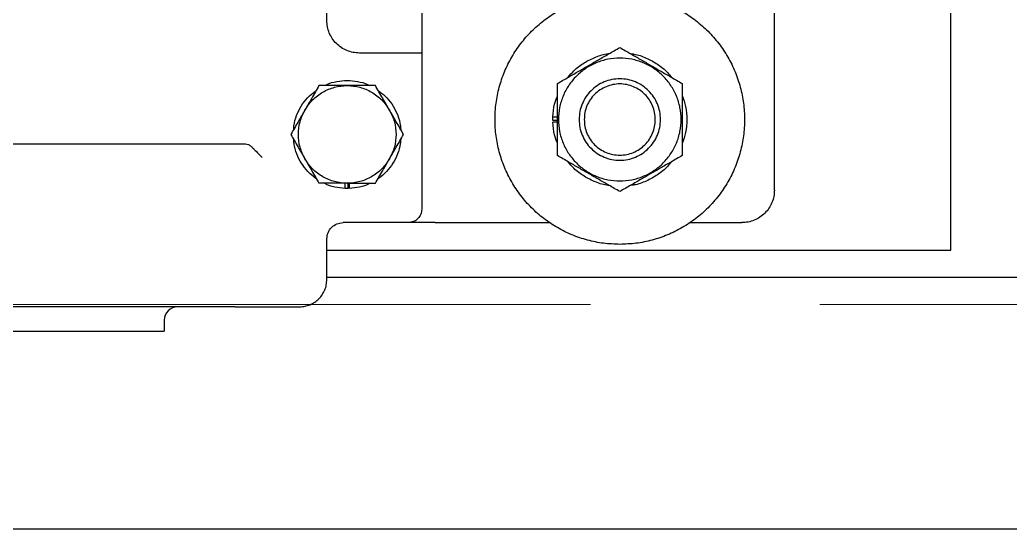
# Model space of a CAD drawing. Header units: millimetres. Extents: x 861 to 27901, y 673 to 17923.
# Drawn here: x 10912.1 to 11201.6, y 9210.5 to 9359.3 of the extents above; entities that cross this region are included whole.
import ezdxf

# ---------------------------------------------------------------- set-up
doc = ezdxf.new("R2010")
doc.units = ezdxf.units.MM
doc.header["$LTSCALE"] = 33.3
doc.linetypes.add('CENTERX2', pattern=[20.32, 12.7, -2.54, 2.54, -2.54])
doc.layers.add('CAPA_1', color=7, linetype='Continuous')
doc.layers.add('STRUC', color=4, linetype='Continuous')

msp = doc.modelspace()

# ---------------------------------------------------------------- linework, layer by layer
at = {"color": 7, "linetype": 'Continuous', "lineweight": 25}
for p, q in [((11184.24, 9292), (11184.24, 9456.12)), ((11132.64, 9309.57), (11132.64, 9441.19)), ((11001.82, 9359.13), (11001.82, 9391.63)), ((11029.57, 9391.63), (11029.57, 9359.13)), ((11021.64, 9349.61), (11011.33, 9349.61)), ((11029.57, 9349.61), (11029.57, 9304.02)), ((11067.88, 9329.88), (11067.89, 9330.94)), ((11067.89, 9330.94), (11069.47, 9330.94)), ((11069.21, 9329.88), (11067.88, 9329.88)), ((11069.47, 9329.44), (11067.89, 9329.44)), ((11007.18, 9310.06), (11007.18, 9311.56)), ((11008.01, 9310.06), (11007.18, 9310.06)), ((11008.01, 9310.06), (11008.01, 9311.56)), ((11008.01, 9311.16), (11008.35, 9311.18)), ((11008.35, 9311.56), (11008.35, 9310.06)), ((11025.6, 9300.06), (11006.58, 9300.06)), ((11033.53, 9300.06), (11067.03, 9300.06)), ((11107.86, 9300.06), (11123.13, 9300.06)), ((11001.82, 9283.41), (11001.82, 9295.3)), ((11001.82, 9292), (11184.24, 9292)), ((11303.17, 9284.07), (11001.82, 9284.07)), ((10975.06, 9275.48), (10993.89, 9275.48)), ((10954.25, 9271.52), (10954.25, 9268.35))]:
    msp.add_line(p, q, dxfattribs=at)
msp.add_arc((10958.21, 9271.52), 3.96, 90, 180, dxfattribs=at)
for points in [[(11087.45, 9293.72), (11089.04, 9293.78), (11092.22, 9293.9), (11096.91, 9294.87), (11101.44, 9296.39), (11105.73, 9298.51), (11109.71, 9301.17), (11113.31, 9304.33), (11116.46, 9307.92), (11119.12, 9311.9), (11121.24, 9316.19), (11122.78, 9320.72), (11123.71, 9325.41), (11124.02, 9330.19), (11123.71, 9334.96), (11122.78, 9339.65), (11121.24, 9344.19), (11119.12, 9348.48), (11116.46, 9352.45), (11113.31, 9356.05), (11109.71, 9359.21), (11105.73, 9361.86), (11101.44, 9363.98), (11096.91, 9365.52), (11092.22, 9366.45), (11087.45, 9366.76), (11082.67, 9366.45), (11077.98, 9365.52), (11073.45, 9363.98), (11069.16, 9361.86), (11065.18, 9359.21), (11061.58, 9356.05), (11058.43, 9352.45), (11055.77, 9348.48), (11053.66, 9344.19), (11052.12, 9339.65), (11051.18, 9334.96), (11050.87, 9330.19), (11051.18, 9325.41), (11052.12, 9320.72), (11053.66, 9316.19), (11055.77, 9311.9), (11058.43, 9307.92), (11061.58, 9304.33), (11065.18, 9301.17), (11069.16, 9298.51), (11073.45, 9296.39), (11077.98, 9294.87), (11082.67, 9293.9), (11085.86, 9293.78), (11087.45, 9293.72)], [(11011.33, 9349.61), (11010.71, 9349.65), (11009.46, 9349.72), (11007.67, 9350.29), (11006.01, 9351.16), (11004.56, 9352.36), (11003.37, 9353.81), (11002.49, 9355.46), (11001.92, 9357.26), (11001.85, 9358.5), (11001.82, 9359.13)], [(11029.57, 9359.13), (11029.57, 9358.5), (11029.57, 9357.26), (11029.57, 9355.46), (11029.57, 9353.81), (11029.57, 9352.36), (11029.57, 9351.16), (11029.57, 9350.29), (11029.57, 9349.72), (11029.57, 9349.65), (11029.57, 9349.61)], [(11029.57, 9349.61), (11029.54, 9349.61), (11029.48, 9349.61), (11029.01, 9349.61), (11028.28, 9349.61), (11027.28, 9349.61), (11026.07, 9349.61), (11024.69, 9349.61), (11023.2, 9349.61), (11022.16, 9349.61), (11021.64, 9349.61)], [(11087.45, 9312.25), (11086.27, 9312.32), (11083.92, 9312.45), (11080.54, 9313.52), (11077.42, 9315.17), (11074.68, 9317.42), (11072.44, 9320.16), (11070.77, 9323.28), (11069.74, 9326.67), (11069.39, 9330.19), (11069.74, 9333.71), (11070.77, 9337.1), (11072.44, 9340.22), (11074.68, 9342.95), (11077.42, 9345.2), (11080.54, 9346.87), (11083.92, 9347.9), (11087.45, 9348.24), (11090.97, 9347.9), (11094.36, 9346.87), (11097.48, 9345.2), (11100.21, 9342.95), (11102.46, 9340.22), (11104.13, 9337.1), (11105.15, 9333.71), (11105.5, 9330.19), (11105.15, 9326.67), (11104.13, 9323.28), (11102.46, 9320.16), (11100.21, 9317.42), (11097.48, 9315.17), (11094.36, 9313.52), (11090.97, 9312.45), (11088.62, 9312.32), (11087.45, 9312.25)], [(11075.55, 9330.19), (11075.6, 9330.97), (11075.69, 9332.52), (11076.39, 9334.77), (11077.49, 9336.84), (11078.98, 9338.65), (11080.8, 9340.14), (11082.87, 9341.25), (11085.11, 9341.93), (11087.45, 9342.16), (11089.78, 9341.93), (11092.03, 9341.25), (11094.1, 9340.14), (11095.91, 9338.65), (11097.4, 9336.84), (11098.51, 9334.77), (11099.19, 9332.52), (11099.42, 9330.19), (11099.19, 9327.85), (11098.51, 9325.61), (11097.4, 9323.54), (11095.91, 9321.72), (11094.1, 9320.24), (11092.03, 9319.13), (11089.78, 9318.45), (11087.45, 9318.22), (11085.11, 9318.45), (11082.87, 9319.13), (11080.8, 9320.24), (11078.98, 9321.72), (11077.49, 9323.54), (11076.39, 9325.61), (11075.69, 9327.85), (11075.6, 9329.41), (11075.55, 9330.19)], [(10995.41, 9332.96), (10996.11, 9334), (10997.52, 9336.06), (11000.56, 9338.31), (11004.03, 9339.82), (11006.52, 9340), (11007.76, 9340.1)], [(11007.76, 9340.1), (11009.01, 9340), (11011.5, 9339.82), (11014.97, 9338.31), (11018.01, 9336.06), (11019.42, 9334), (11020.12, 9332.96)], [(11077.06, 9330.19), (11077.09, 9330.87), (11077.17, 9332.23), (11077.79, 9334.19), (11078.75, 9336), (11080.05, 9337.58), (11081.64, 9338.88), (11083.44, 9339.85), (11085.41, 9340.45), (11087.45, 9340.65), (11089.49, 9340.45), (11091.45, 9339.85), (11093.26, 9338.88), (11094.84, 9337.58), (11096.14, 9336), (11097.11, 9334.19), (11097.7, 9332.23), (11097.9, 9330.19), (11097.7, 9328.15), (11097.11, 9326.19), (11096.14, 9324.38), (11094.84, 9322.79), (11093.26, 9321.49), (11091.45, 9320.53), (11089.49, 9319.93), (11087.45, 9319.73), (11085.41, 9319.93), (11083.44, 9320.53), (11081.64, 9321.49), (11080.05, 9322.79), (11078.75, 9324.38), (11077.79, 9326.19), (11077.17, 9328.15), (11077.09, 9329.51), (11077.06, 9330.19)], [(10995.41, 9318.69), (10994.86, 9319.82), (10993.78, 9322.07), (10993.35, 9325.83), (10993.78, 9329.58), (10994.86, 9331.84), (10995.41, 9332.96)], [(11020.12, 9332.96), (11020.67, 9331.84), (11021.75, 9329.58), (11022.18, 9325.83), (11021.75, 9322.07), (11020.67, 9319.82), (11020.12, 9318.69)], [(10732.25, 9323.05), (10734.68, 9323.05), (10739.55, 9323.05), (10747.74, 9323.05), (10756.53, 9323.05), (10765.93, 9323.05), (10775.87, 9323.05), (10786.28, 9323.05), (10797.11, 9323.05), (10808.29, 9323.05), (10819.75, 9323.05), (10831.43, 9323.05), (10843.25, 9323.05), (10855.14, 9323.05), (10867.03, 9323.05), (10878.85, 9323.05), (10890.52, 9323.05), (10901.99, 9323.05), (10913.17, 9323.05), (10924, 9323.05), (10934.41, 9323.05), (10944.34, 9323.05), (10953.74, 9323.05), (10962.53, 9323.05), (10970.73, 9323.05), (10975.6, 9323.05), (10978.03, 9323.05)], [(11007.76, 9311.56), (11006.52, 9311.65), (11004.03, 9311.84), (11000.56, 9313.34), (10997.52, 9315.6), (10996.11, 9317.66), (10995.41, 9318.69)], [(11020.12, 9318.69), (11019.42, 9317.66), (11018.01, 9315.6), (11014.97, 9313.34), (11011.5, 9311.84), (11009.01, 9311.65), (11007.76, 9311.56)], [(11132.64, 9309.57), (11132.6, 9308.95), (11132.53, 9307.71), (11131.97, 9305.91), (11131.09, 9304.25), (11129.9, 9302.8), (11128.45, 9301.61), (11126.79, 9300.73), (11124.99, 9300.17), (11123.75, 9300.1), (11123.13, 9300.06)], [(11029.57, 9304.02), (11029.51, 9303.5), (11029.39, 9302.47), (11028.47, 9301.16), (11027.16, 9300.24), (11026.12, 9300.12), (11025.6, 9300.06)], [(11001.82, 9295.3), (11001.89, 9295.93), (11002.03, 9297.17), (11003.13, 9298.75), (11004.71, 9299.85), (11005.95, 9299.99), (11006.58, 9300.06)], [(11033.53, 9300.06), (11033.01, 9300.06), (11031.98, 9300.06), (11030.48, 9300.06), (11029.1, 9300.06), (11027.89, 9300.06), (11026.9, 9300.06), (11026.16, 9300.06), (11025.69, 9300.06), (11025.63, 9300.06), (11025.6, 9300.06)], [(10993.89, 9275.48), (10994.41, 9275.51), (10995.45, 9275.57), (10996.94, 9276.04), (10998.32, 9276.77), (10999.53, 9277.77), (11000.53, 9278.98), (11001.26, 9280.36), (11001.73, 9281.85), (11001.79, 9282.89), (11001.82, 9283.41)], [(10965.59, 9275.48), (10963.38, 9275.48), (10958.96, 9275.48), (10951.54, 9275.48), (10943.6, 9275.48), (10935.13, 9275.48), (10926.2, 9275.48), (10916.84, 9275.48), (10907.12, 9275.48), (10897.1, 9275.48), (10886.83, 9275.48), (10876.37, 9275.48), (10865.79, 9275.48), (10855.14, 9275.48), (10844.49, 9275.48), (10833.91, 9275.48), (10823.45, 9275.48), (10813.18, 9275.48), (10803.16, 9275.48), (10793.44, 9275.48), (10784.08, 9275.48), (10775.14, 9275.48), (10766.68, 9275.48), (10758.74, 9275.48), (10751.32, 9275.48), (10746.9, 9275.48), (10744.69, 9275.48)], [(10975.06, 9275.48), (10974.14, 9275.48), (10972.32, 9275.48), (10969.73, 9275.48), (10967.39, 9275.48), (10966.19, 9275.48), (10965.59, 9275.48)], [(10756.03, 9268.35), (10756.12, 9268.35), (10756.31, 9268.35), (10757.79, 9268.35), (10760.14, 9268.35), (10763.43, 9268.35), (10767.59, 9268.35), (10772.6, 9268.35), (10778.41, 9268.35), (10784.95, 9268.35), (10792.17, 9268.35), (10799.99, 9268.35), (10808.35, 9268.35), (10817.15, 9268.35), (10826.32, 9268.35), (10835.77, 9268.35), (10845.41, 9268.35), (10855.14, 9268.35), (10864.87, 9268.35), (10874.51, 9268.35), (10883.96, 9268.35), (10893.13, 9268.35), (10901.93, 9268.35), (10910.29, 9268.35), (10918.11, 9268.35), (10925.33, 9268.35), (10931.87, 9268.35), (10937.68, 9268.35), (10942.68, 9268.35), (10946.85, 9268.35), (10950.13, 9268.35), (10952.49, 9268.35), (10953.97, 9268.35), (10954.15, 9268.35), (10954.25, 9268.35)]]:
    msp.add_open_spline(points, degree=3, dxfattribs=at)
for points, knots in [([(11069.21, 9340.72), (11070.29, 9341.34), (11072.35, 9342.53), (11075.41, 9344.3), (11078.33, 9345.98), (11081.25, 9347.67), (11084.3, 9349.43), (11086.36, 9350.62), (11087.45, 9351.25)], [0, 0, 0, 0, 0.181596, 0.345504, 0.5, 0.654479, 0.818394, 1, 1, 1, 1]), ([(11087.45, 9351.25), (11088.53, 9350.62), (11090.59, 9349.43), (11093.65, 9347.67), (11096.56, 9345.98), (11099.48, 9344.3), (11102.54, 9342.53), (11104.6, 9341.34), (11105.68, 9340.72)], [0, 0, 0, 0, 0.181596, 0.345504, 0.5, 0.654479, 0.818394, 1, 1, 1, 1]), ([(11072.39, 9342.55), (11072.91, 9343.19), (11074.23, 9344.81), (11076.95, 9346.84), (11080.35, 9348.51), (11082.9, 9349.38), (11084.28, 9349.48), (11084.4, 9349.49)], [0, 0, 0, 0, 0.1743292, 0.4411611, 0.7079931, 0.974825, 1, 1, 1, 1]), ([(11090.59, 9349.43), (11090.92, 9349.4), (11092.51, 9349.24), (11095.24, 9348.24), (11098.56, 9346.42), (11101.03, 9344.47), (11102.14, 9343.01), (11102.49, 9342.56)], [0, 0, 0, 0, 0.0709821, 0.3401464, 0.6093108, 0.8784752, 1, 1, 1, 1]), ([(11001.17, 9340.1), (11001.38, 9340.21), (11002.48, 9340.82), (11004.72, 9341.37), (11007.76, 9341.72), (11010.81, 9341.37), (11013.05, 9340.82), (11014.15, 9340.21), (11014.36, 9340.1)], [0, 0, 0, 0, 0.051864, 0.275932, 0.5, 0.724068, 0.948136, 1, 1, 1, 1]), ([(10992.13, 9327.29), (10992.18, 9327.92), (10992.32, 9329.56), (10993.2, 9332.11), (10994.67, 9334.79), (10996.52, 9337.06), (10998.03, 9338.19), (10998.72, 9338.7)], [0, 0, 0, 0, 0.138083, 0.362407, 0.586731, 0.811055, 1, 1, 1, 1]), ([(10999.52, 9340.1), (10998.82, 9338.87), (10997.47, 9336.53), (10996.07, 9334.12), (10995.41, 9332.96)], [0, 0, 0, 0, 0.523687, 1, 1, 1, 1]), ([(11007.76, 9340.1), (11006.43, 9340.1), (11003.64, 9340.1), (11000.94, 9340.1), (10999.52, 9340.1)], [0, 0, 0, 0, 0.476313, 1, 1, 1, 1]), ([(11016, 9340.1), (11014.59, 9340.1), (11011.89, 9340.1), (11009.09, 9340.1), (11007.76, 9340.1)], [0, 0, 0, 0, 0.523687, 1, 1, 1, 1]), ([(11020.12, 9332.96), (11019.46, 9334.12), (11018.06, 9336.53), (11016.71, 9338.87), (11016, 9340.1)], [0, 0, 0, 0, 0.476313, 1, 1, 1, 1]), ([(11016.81, 9338.7), (11017.5, 9338.19), (11019.01, 9337.06), (11020.86, 9334.79), (11022.33, 9332.11), (11023.21, 9329.56), (11023.35, 9327.92), (11023.4, 9327.29)], [0, 0, 0, 0, 0.188945, 0.413269, 0.637593, 0.861917, 1, 1, 1, 1]), ([(11069.21, 9319.66), (11069.21, 9320.91), (11069.21, 9323.29), (11069.21, 9326.82), (11069.21, 9330.19), (11069.21, 9333.56), (11069.21, 9337.09), (11069.21, 9339.47), (11069.21, 9340.72)], [0, 0, 0, 0, 0.181596, 0.3455039, 0.5, 0.6544793, 0.8183941, 1, 1, 1, 1]), ([(11105.68, 9340.72), (11105.68, 9339.47), (11105.68, 9337.09), (11105.68, 9333.56), (11105.68, 9330.19), (11105.68, 9326.82), (11105.68, 9323.29), (11105.68, 9320.91), (11105.68, 9319.66)], [0, 0, 0, 0, 0.181596, 0.345504, 0.5, 0.654479, 0.818394, 1, 1, 1, 1]), ([(11067.89, 9330.94), (11067.99, 9332.2), (11068.16, 9334.31), (11068.91, 9336.27), (11069.21, 9337.05)], [0, 0, 0, 0, 0.602809, 1, 1, 1, 1]), ([(11105.68, 9337.18), (11106.05, 9336.12), (11106.82, 9333.86), (11107.12, 9330.19), (11106.82, 9326.52), (11106.05, 9324.26), (11105.68, 9323.19)], [0, 0, 0, 0, 0.235147, 0.5, 0.764853, 1, 1, 1, 1]), ([(10995.41, 9332.96), (10994.74, 9331.81), (10993.34, 9329.39), (10991.99, 9327.05), (10991.29, 9325.83)], [0, 0, 0, 0, 0.476313, 1, 1, 1, 1]), ([(11024.24, 9325.83), (11023.54, 9327.05), (11022.18, 9329.39), (11020.79, 9331.81), (11020.12, 9332.96)], [0, 0, 0, 0, 0.523687, 1, 1, 1, 1]), ([(11069.21, 9323.32), (11068.91, 9324.1), (11068.16, 9326.07), (11067.99, 9328.17), (11067.89, 9329.44)], [0, 0, 0, 0, 0.397191, 1, 1, 1, 1]), ([(10991.29, 9325.83), (10991.99, 9324.6), (10993.34, 9322.26), (10994.74, 9319.84), (10995.41, 9318.69)], [0, 0, 0, 0, 0.523687, 1, 1, 1, 1]), ([(10998.75, 9312.9), (10998.7, 9312.93), (10997.77, 9313.46), (10996.25, 9314.96), (10994.33, 9317.34), (10992.99, 9320.1), (10992.23, 9322.48), (10992.15, 9323.93), (10992.13, 9324.36)], [0, 0, 0, 0, 0.011795, 0.23526, 0.458726, 0.682191, 0.905657, 1, 1, 1, 1]), ([(11023.4, 9324.36), (11023.37, 9323.93), (11023.3, 9322.48), (11022.54, 9320.1), (11021.2, 9317.34), (11019.27, 9314.96), (11017.76, 9313.46), (11016.83, 9312.93), (11016.78, 9312.9)], [0, 0, 0, 0, 0.094343, 0.317809, 0.541274, 0.76474, 0.988205, 1, 1, 1, 1]), ([(11020.12, 9318.69), (11020.79, 9319.84), (11022.18, 9322.26), (11023.54, 9324.6), (11024.24, 9325.83)], [0, 0, 0, 0, 0.476313, 1, 1, 1, 1]), ([(10978.03, 9323.05), (10978.32, 9323.02), (10978.92, 9322.96), (10979.44, 9322.53), (10979.71, 9322.32)], [0, 0, 0, 0, 0.4954524, 1, 1, 1, 1]), ([(10979.71, 9322.32), (10979.91, 9322.11), (10980.33, 9321.69), (10981.41, 9320.61), (10982.32, 9319.71), (10982.93, 9319.09)], [0, 0, 0, 0, 0.228606, 0.474863, 1, 1, 1, 1]), ([(10995.41, 9318.69), (10996.07, 9317.54), (10997.47, 9315.12), (10998.82, 9312.78), (10999.52, 9311.56)], [0, 0, 0, 0, 0.476313, 1, 1, 1, 1]), ([(11016, 9311.56), (11016.71, 9312.78), (11018.06, 9315.12), (11019.46, 9317.54), (11020.12, 9318.69)], [0, 0, 0, 0, 0.523687, 1, 1, 1, 1]), ([(11087.45, 9309.13), (11086.36, 9309.76), (11084.3, 9310.95), (11081.25, 9312.71), (11078.33, 9314.4), (11075.41, 9316.08), (11072.36, 9317.84), (11070.29, 9319.03), (11069.21, 9319.66)], [0, 0, 0, 0, 0.181596, 0.3455039, 0.5, 0.6544793, 0.8183941, 1, 1, 1, 1]), ([(11105.68, 9319.66), (11104.6, 9319.03), (11102.54, 9317.84), (11099.48, 9316.08), (11096.56, 9314.4), (11093.65, 9312.71), (11090.59, 9310.95), (11088.53, 9309.76), (11087.45, 9309.13)], [0, 0, 0, 0, 0.181596, 0.345504, 0.5, 0.654479, 0.818394, 1, 1, 1, 1]), ([(11084.4, 9310.89), (11084.28, 9310.9), (11082.9, 9311), (11080.35, 9311.87), (11076.95, 9313.53), (11074.23, 9315.57), (11072.91, 9317.19), (11072.39, 9317.83)], [0, 0, 0, 0, 0.025175, 0.292007, 0.558839, 0.825671, 1, 1, 1, 1]), ([(11102.49, 9317.82), (11102.14, 9317.36), (11101.03, 9315.9), (11098.56, 9313.95), (11095.24, 9312.14), (11092.51, 9311.14), (11090.92, 9310.98), (11090.59, 9310.95)], [0, 0, 0, 0, 0.121525, 0.390689, 0.659854, 0.929018, 1, 1, 1, 1]), ([(11007.76, 9311.56), (11006.43, 9311.56), (11003.64, 9311.56), (11000.94, 9311.56), (10999.52, 9311.56)], [0, 0, 0, 0, 0.476313, 1, 1, 1, 1]), ([(11007.18, 9310.06), (11006.16, 9310.17), (11004.14, 9310.38), (11002.08, 9310.98), (11001.14, 9311.52), (11001.09, 9311.56)], [0, 0, 0, 0, 0.484609, 0.969217, 1, 1, 1, 1]), ([(11007.76, 9311.56), (11009.09, 9311.56), (11011.89, 9311.56), (11014.59, 9311.56), (11016, 9311.56)], [0, 0, 0, 0, 0.476313, 1, 1, 1, 1]), ([(11014.44, 9311.56), (11014.39, 9311.52), (11013.45, 9310.98), (11011.39, 9310.38), (11009.36, 9310.17), (11008.35, 9310.06)], [0, 0, 0, 0, 0.030783, 0.515391, 1, 1, 1, 1])]:
    msp.add_open_spline(points, degree=3, knots=knots, dxfattribs=at)
at = {"layer": 'CAPA_1', "linetype": 'CENTERX2', "lineweight": 18, "ltscale": 0.792857}
msp.add_line((14297.79, 9276.14), (6169.01, 9276.14), dxfattribs=at)
at = {"layer": 'STRUC', "linetype": 'Continuous', "lineweight": 25}
msp.add_line((14197.89, 9210.49), (6268.53, 9210.49), dxfattribs=at)

doc.saveas('drawing.dxf')
